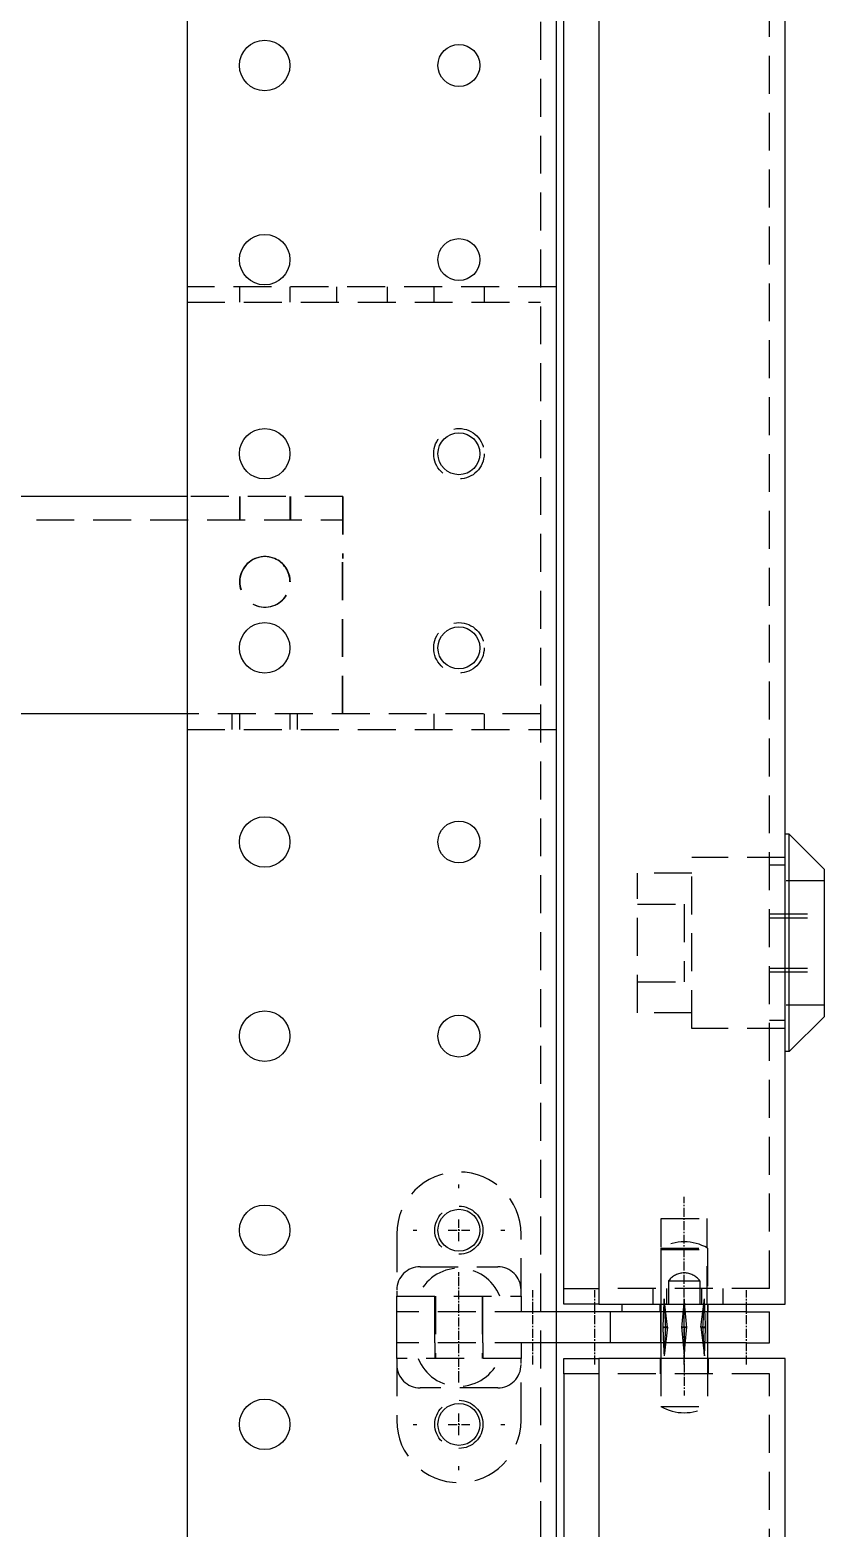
# Model space of a CAD drawing. Header units: millimetres. Extents: x -116965 to 323937, y 291661 to 566926.
# Drawn here: x -12730.7 to -12664.3, y 326462.5 to 326587.9 of the extents above; entities that cross this region are included whole.
import ezdxf

# ---------------------------------------------------------------- set-up
doc = ezdxf.new("R2010")
doc.units = ezdxf.units.MM
doc.linetypes.add('AXES2', pattern=[1.125, 0.75, -0.125, 0.125, -0.125])
doc.linetypes.add('HIDDEN2', pattern=[4.7625, 3.175, -1.5875])
doc.layers.add('ALPHA', color=255, linetype='Continuous')
doc.layers.add('AXE', color=80, linetype='AXES2')
doc.layers.add('Pointille_Court', color=40, linetype='HIDDEN2', lineweight=25)

msp = doc.modelspace()

# ---------------------------------------------------------------- linework, layer by layer
at = {"layer": 'ALPHA'}
for p, q in [((-12717.587828, 326674.33332), (-12717.587828, 326024.33332)), ((-12686.712828, 326674.33332), (-12686.712828, 326024.33332)), ((-12683.137828, 326606.73332), (-12683.137828, 326481.28332)), ((-12667.537828, 326481.28332), (-12667.537828, 326606.73332)), ((-12686.062828, 326482.58332), (-12686.062828, 326605.43332)), ((-12717.587828, 326548.88332), (-12738.355328, 326548.88332)), ((-12717.587828, 326530.68332), (-13045.837828, 326530.68332)), ((-12667.212828, 326520.60832), (-12667.537828, 326520.60832)), ((-12664.287828, 326517.68332), (-12667.212828, 326520.60832)), ((-12667.212828, 326502.429887), (-12667.212828, 326520.60832)), ((-12664.287828, 326517.68332), (-12664.287828, 326505.347955)), ((-12664.287828, 326505.33332), (-12667.212828, 326502.40832)), ((-12664.287828, 326505.347955), (-12664.287828, 326505.33332)), ((-12667.212828, 326502.40832), (-12667.537828, 326502.40832)), ((-12667.212828, 326502.40832), (-12667.212828, 326502.429887)), ((-12686.062828, 326481.28332), (-12686.062828, 326482.58332)), ((-12686.062828, 326482.58332), (-12683.137828, 326482.58332)), ((-12683.137828, 326481.28332), (-12686.062828, 326481.28332)), ((-12683.137828, 326481.28332), (-12667.537828, 326481.28332)), ((-12681.187828, 326480.63332), (-12681.187828, 326481.28332)), ((-12670.787828, 326480.63332), (-12670.787828, 326481.28332)), ((-12682.162828, 326480.63332), (-12686.712828, 326480.63332)), ((-12682.162828, 326478.03332), (-12682.162828, 326480.63332)), ((-12670.787828, 326480.63332), (-12682.162828, 326480.63332)), ((-12670.787828, 326480.63332), (-12668.837828, 326480.63332)), ((-12668.837828, 326478.03332), (-12668.837828, 326480.63332)), ((-12682.162828, 326478.03332), (-12686.712828, 326478.03332)), ((-12670.787828, 326478.03332), (-12682.162828, 326478.03332)), ((-12677.937828, 326478.03332), (-12677.937828, 326476.73332)), ((-12674.037828, 326478.03332), (-12674.037828, 326476.73332)), ((-12670.787828, 326478.03332), (-12668.837828, 326478.03332)), ((-12686.062828, 326475.43332), (-12686.062828, 326476.73332)), ((-12686.062828, 326476.73332), (-12683.137828, 326476.73332)), ((-12667.537828, 326476.73332), (-12683.137828, 326476.73332)), ((-12683.137828, 326476.73332), (-12683.137828, 326091.28332)), ((-12667.537828, 326091.28332), (-12667.537828, 326476.73332)), ((-12686.062828, 326475.43332), (-12686.062828, 326415.95832)), ((-12683.137828, 326475.43332), (-12686.062828, 326475.43332))]:
    msp.add_line(p, q, dxfattribs=at)
for centre, radius in [((-12711.087828, 326584.95832), 2.1125), ((-12694.837828, 326584.95832), 1.755), ((-12711.087828, 326568.70832), 2.1125), ((-12694.837828, 326568.70832), 1.755), ((-12711.087828, 326552.45832), 2.1125), ((-12694.837828, 326552.45832), 1.755), ((-12711.087828, 326536.20832), 2.1125), ((-12694.837828, 326536.20832), 1.755), ((-12711.087828, 326519.95832), 2.1125), ((-12694.837828, 326519.95832), 1.755), ((-12711.087828, 326503.70832), 2.1125), ((-12694.837828, 326503.70832), 1.755), ((-12711.087828, 326487.45832), 2.1125), ((-12694.837828, 326487.45832), 1.755), ((-12711.087828, 326471.20832), 2.1125), ((-12694.837828, 326471.20832), 1.755)]:
    msp.add_circle(centre, radius, dxfattribs=at)
for major_axis, ratio, start_param, end_param in [((0.162431, 24.917985), 0.0779847629, 2.1257914248, 2.1777898095), ((-1.765627, -24.917919), 0.0332164699, 5.2692293627, 5.3212277474), ((1.765627, -24.917919), 0.0332164699, 0.9619575598, 1.0139559445), ((-0.162431, 24.917985), 0.0779847629, 4.1053954977, 4.1573938823)]:
    msp.add_ellipse((-12675.987828, 326491.152815), major_axis=major_axis, ratio=ratio, start_param=start_param, end_param=end_param, dxfattribs=at)
at = {"layer": 'AXE'}
for p, q in [((-12694.837828, 326490.96832), (-12694.837828, 326491.29332)), ((-12675.987828, 326476.21332), (-12675.987828, 326490.25332)), ((-12698.672828, 326487.45832), (-12698.347828, 326487.45832)), ((-12695.747828, 326487.45832), (-12693.927828, 326487.45832)), ((-12694.837828, 326486.54832), (-12694.837828, 326488.36832)), ((-12691.327828, 326487.45832), (-12691.002828, 326487.45832)), ((-12694.837828, 326483.62332), (-12694.837828, 326483.94832)), ((-12694.837828, 326474.91332), (-12694.837828, 326483.75332)), ((-12688.662828, 326476.21332), (-12688.662828, 326482.45332)), ((-12683.462828, 326476.21332), (-12683.462828, 326482.45332)), ((-12670.787828, 326476.21332), (-12670.787828, 326482.45332)), ((-12675.987828, 326478.55332), (-12675.987828, 326473.61332)), ((-12694.837828, 326474.71832), (-12694.837828, 326475.04332)), ((-12698.672828, 326471.20832), (-12698.347828, 326471.20832)), ((-12695.747828, 326471.20832), (-12693.927828, 326471.20832)), ((-12694.837828, 326470.29832), (-12694.837828, 326472.11832)), ((-12691.327828, 326471.20832), (-12691.002828, 326471.20832)), ((-12694.837828, 326467.37332), (-12694.837828, 326467.69832))]:
    msp.add_line(p, q, dxfattribs=at)
at = {"layer": 'Pointille_Court'}
for p, q in [((-12688.012828, 326674.33332), (-12688.012828, 326024.33332)), ((-12668.837828, 326482.58332), (-12668.837828, 326605.43332)), ((-12686.712828, 326566.43332), (-12717.587828, 326566.43332)), ((-12713.200328, 326566.43332), (-12713.200328, 326565.13332)), ((-12708.975328, 326566.43332), (-12708.975328, 326565.13332)), ((-12705.075328, 326566.43332), (-12705.075328, 326565.13332)), ((-12700.850328, 326566.43332), (-12700.850328, 326565.13332)), ((-12696.950328, 326566.43332), (-12696.950328, 326565.13332)), ((-12692.725328, 326566.43332), (-12692.725328, 326565.13332)), ((-12717.587828, 326565.13332), (-12688.012828, 326565.13332)), ((-12704.555328, 326548.88332), (-12717.587828, 326548.88332)), ((-12713.200328, 326548.88332), (-12713.200328, 326546.93332)), ((-12713.167828, 326548.88332), (-12713.167828, 326546.93332)), ((-12708.975328, 326548.88332), (-12708.975328, 326546.93332)), ((-12708.942828, 326548.88332), (-12708.942828, 326546.93332)), ((-12704.587828, 326548.88332), (-12704.587828, 326543.68332)), ((-12704.555328, 326548.88332), (-12704.555328, 326543.68332)), ((-13058.805328, 326546.93332), (-12704.555328, 326546.93332)), ((-12704.587828, 326530.68332), (-12704.587828, 326543.68332)), ((-12704.555328, 326530.68332), (-12704.555328, 326543.68332)), ((-12688.012828, 326530.68332), (-12717.587828, 326530.68332)), ((-12713.817828, 326529.38332), (-12713.817828, 326530.68332)), ((-12713.200328, 326530.68332), (-12713.200328, 326529.38332)), ((-12708.975328, 326530.68332), (-12708.975328, 326529.38332)), ((-12708.357828, 326529.38332), (-12708.357828, 326530.68332)), ((-12696.950328, 326530.68332), (-12696.950328, 326529.38332)), ((-12692.725328, 326530.68332), (-12692.725328, 326529.38332)), ((-12717.587828, 326529.38332), (-12686.712828, 326529.38332)), ((-12667.537828, 326518.65832), (-12675.337828, 326518.65832)), ((-12675.337828, 326504.375266), (-12675.337828, 326518.65832)), ((-12675.337828, 326517.35832), (-12679.887828, 326517.35832)), ((-12679.887828, 326505.672185), (-12679.887828, 326517.35832)), ((-12667.537828, 326518.00832), (-12668.837828, 326518.00832)), ((-12664.287828, 326516.70832), (-12668.837828, 326516.70832)), ((-12679.887828, 326514.75832), (-12675.987828, 326514.75832)), ((-12675.987828, 326514.75832), (-12675.987828, 326508.266022)), ((-12668.837828, 326513.934465), (-12664.287828, 326513.934465)), ((-12668.837828, 326513.621391), (-12664.287828, 326513.621391)), ((-12668.837828, 326509.395248), (-12664.287828, 326509.395248)), ((-12668.837828, 326509.082175), (-12664.287828, 326509.082175)), ((-12679.887828, 326508.25832), (-12675.987828, 326508.25832)), ((-12675.987828, 326508.266022), (-12675.987828, 326508.25832)), ((-12664.287828, 326506.30832), (-12668.837828, 326506.30832)), ((-12679.887828, 326505.65832), (-12679.887828, 326505.672185)), ((-12675.337828, 326505.65832), (-12679.887828, 326505.65832)), ((-12667.537828, 326505.00832), (-12668.837828, 326505.00832)), ((-12675.337828, 326504.35832), (-12675.337828, 326504.375266)), ((-12667.537828, 326504.35832), (-12675.337828, 326504.35832)), ((-12677.905313, 326481.28332), (-12677.905313, 326488.43332)), ((-12677.905313, 326488.43332), (-12674.070313, 326488.43332)), ((-12674.070313, 326481.28332), (-12674.070313, 326488.43332)), ((-12700.037828, 326487.13332), (-12700.037828, 326481.93332)), ((-12689.637828, 326481.93332), (-12689.637828, 326487.13332)), ((-12677.937828, 326485.96332), (-12677.937828, 326478.03332)), ((-12677.937828, 326485.96332), (-12674.037828, 326485.96332)), ((-12674.037828, 326485.96332), (-12674.037828, 326478.03332)), ((-12677.905313, 326485.83332), (-12674.070313, 326485.83332)), ((-12698.087828, 326484.40332), (-12691.587828, 326484.40332)), ((-12668.837828, 326482.58332), (-12683.137828, 326482.58332)), ((-12678.587828, 326481.28332), (-12678.587828, 326482.58332)), ((-12677.450328, 326481.28332), (-12677.450328, 326482.58332)), ((-12677.287828, 326483.23332), (-12677.287828, 326481.28332)), ((-12677.287828, 326483.23332), (-12674.687828, 326483.23332)), ((-12674.687828, 326483.23332), (-12674.687828, 326481.28332)), ((-12674.525328, 326481.28332), (-12674.525328, 326482.58332)), ((-12672.737828, 326481.28332), (-12672.737828, 326482.58332)), ((-12700.037828, 326481.93332), (-12689.637828, 326481.93332)), ((-12700.037828, 326480.63332), (-12700.037828, 326481.93332)), ((-12696.852828, 326480.63332), (-12696.852828, 326481.93332)), ((-12696.787828, 326481.93332), (-12696.787828, 326476.73332)), ((-12692.887828, 326481.93332), (-12692.887828, 326476.73332)), ((-12692.822828, 326480.63332), (-12692.822828, 326481.93332)), ((-12689.637828, 326481.93332), (-12689.637828, 326480.63332)), ((-12678.002828, 326480.63332), (-12678.002828, 326481.28332)), ((-12677.393193, 326479.33332), (-12677.676577, 326481.716653)), ((-12675.987828, 326479.33332), (-12675.987828, 326481.716653)), ((-12674.582462, 326479.33332), (-12674.299078, 326481.716653)), ((-12673.972828, 326480.63332), (-12673.972828, 326481.28332)), ((-12700.037828, 326478.03332), (-12700.037828, 326480.63332)), ((-12688.662828, 326480.63332), (-12700.037828, 326480.63332)), ((-12696.852828, 326478.03332), (-12696.852828, 326480.63332)), ((-12692.822828, 326478.03332), (-12692.822828, 326480.63332)), ((-12686.712828, 326480.63332), (-12688.662828, 326480.63332)), ((-12677.937828, 326478.03332), (-12677.937828, 326480.63332)), ((-12674.037828, 326478.03332), (-12674.037828, 326480.63332)), ((-12677.393193, 326479.33332), (-12677.776714, 326479.376501)), ((-12677.776714, 326479.290138), (-12677.393193, 326479.33332)), ((-12677.775183, 326479.33332), (-12677.556706, 326479.33332)), ((-12677.393193, 326479.33332), (-12677.77364, 326479.37662)), ((-12677.393193, 326479.33332), (-12677.77364, 326479.29002)), ((-12677.393193, 326479.33332), (-12677.676577, 326476.949987)), ((-12677.55899, 326479.37662), (-12677.393193, 326479.33332)), ((-12677.55899, 326479.29002), (-12677.393193, 326479.33332)), ((-12677.393193, 326479.33332), (-12677.556706, 326479.33332)), ((-12677.554424, 326479.376501), (-12677.393193, 326479.33332)), ((-12677.393193, 326479.33332), (-12677.554424, 326479.290138)), ((-12676.210118, 326479.376501), (-12675.987828, 326479.33332)), ((-12675.987828, 326479.33332), (-12676.210118, 326479.290138)), ((-12675.987828, 326479.33332), (-12676.206306, 326479.33332)), ((-12676.202478, 326479.37662), (-12675.987828, 326479.33332)), ((-12676.202478, 326479.29002), (-12675.987828, 326479.33332)), ((-12675.987828, 326479.33332), (-12675.773177, 326479.37662)), ((-12675.987828, 326479.33332), (-12675.765538, 326479.376501)), ((-12675.987828, 326479.33332), (-12675.987828, 326476.949987)), ((-12675.76935, 326479.33332), (-12675.987828, 326479.33332)), ((-12675.765538, 326479.290138), (-12675.987828, 326479.33332)), ((-12675.987828, 326479.33332), (-12675.773177, 326479.29002)), ((-12674.582462, 326479.33332), (-12674.416666, 326479.37662)), ((-12674.202015, 326479.37662), (-12674.582462, 326479.33332)), ((-12674.198942, 326479.376501), (-12674.582462, 326479.33332)), ((-12674.582462, 326479.33332), (-12674.421232, 326479.376501)), ((-12674.582462, 326479.33332), (-12674.299078, 326476.949987)), ((-12674.41895, 326479.33332), (-12674.582462, 326479.33332)), ((-12674.202015, 326479.29002), (-12674.582462, 326479.33332)), ((-12674.582462, 326479.33332), (-12674.198942, 326479.290138)), ((-12674.421232, 326479.290138), (-12674.582462, 326479.33332)), ((-12674.582462, 326479.33332), (-12674.416666, 326479.29002)), ((-12674.41895, 326479.33332), (-12674.200472, 326479.33332)), ((-12688.662828, 326478.03332), (-12700.037828, 326478.03332)), ((-12700.037828, 326476.73332), (-12700.037828, 326478.03332)), ((-12696.852828, 326478.03332), (-12696.852828, 326476.73332)), ((-12692.822828, 326478.03332), (-12692.822828, 326476.73332)), ((-12689.637828, 326478.03332), (-12689.637828, 326476.73332)), ((-12686.712828, 326478.03332), (-12688.662828, 326478.03332)), ((-12700.037828, 326476.73332), (-12700.037828, 326471.53332)), ((-12689.637828, 326476.73332), (-12700.037828, 326476.73332)), ((-12689.637828, 326471.53332), (-12689.637828, 326476.73332)), ((-12678.002828, 326476.73332), (-12678.002828, 326475.43332)), ((-12677.937828, 326476.73332), (-12677.937828, 326472.70332)), ((-12674.037828, 326476.73332), (-12674.037828, 326472.70332)), ((-12673.972828, 326476.73332), (-12673.972828, 326475.43332)), ((-12668.837828, 326475.43332), (-12683.137828, 326475.43332)), ((-12668.837828, 326092.58332), (-12668.837828, 326475.43332)), ((-12691.587828, 326474.26332), (-12698.087828, 326474.26332)), ((-12677.937828, 326472.70332), (-12674.037828, 326472.70332))]:
    msp.add_line(p, q, dxfattribs=at)
for centre, radius in [((-12694.837828, 326552.45832), 2.1125), ((-12694.837828, 326536.20832), 2.1125), ((-12694.837828, 326487.45832), 2.015), ((-12694.837828, 326471.20832), 2.015)]:
    msp.add_circle(centre, radius, dxfattribs=at)
for centre, radius, start, end in [((-12711.087828, 326541.73332), 2.1125, 112.61986495, 0), ((-12711.055328, 326541.73332), 2.1125, 112.61986495, 0), ((-12711.087828, 326541.73332), 2.1125, 67.38013505, 112.61986495), ((-12711.055328, 326541.73332), 2.1125, 67.38013505, 112.61986495), ((-12711.087828, 326541.73332), 2.1125, 0, 67.38013505), ((-12711.055328, 326541.73332), 2.1125, 0, 67.38013505), ((-12694.837828, 326487.13332), 5.2, 0, 180), ((-12675.987828, 326482.56707), 3.91625, 60.13716564, 119.86283436), ((-12698.087828, 326482.45332), 1.95, 90, 180), ((-12694.837828, 326480.615039), 3.658281, 21.12202138, 158.87797862), ((-12691.587828, 326482.45332), 1.95, 0, 90), ((-12675.987828, 326482.25832), 1.625, 36.86989764, 143.13010236), ((-12698.087828, 326476.21332), 1.95, 180, 270), ((-12694.837828, 326478.051601), 3.658281, 201.12202138, 338.87797862), ((-12691.587828, 326476.21332), 1.95, 270, 0), ((-12675.987828, 326476.09957), 3.91625, 240.13716564, 299.86283436), ((-12694.837828, 326471.53332), 5.2, 180, 0)]:
    msp.add_arc(centre, radius, start, end, dxfattribs=at)
for centre, major_axis, ratio, start_param, end_param in [((-12675.987828, 326467.513825), (0.162431, -24.917985), 0.0779847629, 4.1053954977, 4.2156962226), ((-12675.987828, 326467.513825), (-1.765627, 24.917919), 0.0332164699, 0.9619575598, 1.0722582847), ((-12675.987828, 326467.513825), (1.605405, 24.917886), 0.0444209743, 0.9671731361, 1.077473861), ((-12675.987828, 326467.513825), (-1.605405, 24.917886), 0.0444209743, 5.2057114462, 5.3160121711), ((-12675.987828, 326467.513825), (1.765627, 24.917919), 0.0332164699, 5.2109270225, 5.3212277474), ((-12675.987828, 326467.513825), (-0.162431, -24.917985), 0.0779847629, 2.0674890846, 2.1777898095), ((-12675.987828, 326479.110518), (-1.949936, 0.232934), 0.0676868882, 5.8779727804, 5.8819151496), ((-12675.987828, 326491.152815), (0.162431, 24.917985), 0.0779847629, 2.0635467155, 2.0655141579), ((-12675.987828, 326467.513825), (0.162431, -24.917985), 0.0779847629, 4.2176711493, 4.2196385917), ((-12675.987828, 326479.556122), (1.949936, 0.232934), 0.0676868882, 3.5428628112, 3.5468051803), ((-12675.987828, 326491.152815), (0.162431, 24.917985), 0.0779847629, 2.0674890846, 2.1257914248), ((-12675.987828, 326491.152815), (-1.765627, -24.917919), 0.0332164699, 5.2109270225, 5.2692293627), ((-12675.987828, 326479.110518), (-1.949936, 0.232934), 0.0676868882, 5.6534289616, 5.6573713307), ((-12675.987828, 326479.556122), (1.949936, 0.232934), 0.0676868882, 3.7674066301, 3.7713489992), ((-12675.987828, 326491.152815), (-1.765627, -24.917919), 0.0332164699, 5.2069846534, 5.2089520958), ((-12675.987828, 326467.513825), (-1.765627, 24.917919), 0.0332164699, 1.0742332114, 1.0762006538), ((-12675.987828, 326479.110518), (-1.95, 0), 0.1372965938, 4.8226897053, 4.8266320744), ((-12675.987828, 326491.152815), (1.605405, -24.917886), 0.0444209743, 5.2017690771, 5.2037365195), ((-12675.987828, 326467.513825), (1.605405, 24.917886), 0.0444209743, 1.0794487877, 1.0814162301), ((-12675.987828, 326479.556122), (1.95, 0), 0.1372965938, 4.5981458864, 4.6020882555), ((-12675.987828, 326491.152815), (1.605405, -24.917886), 0.0444209743, 5.2057114462, 5.3160121711), ((-12675.987828, 326491.152815), (-1.605405, -24.917886), 0.0444209743, 0.9671731361, 1.077473861), ((-12675.987828, 326479.110518), (-1.95, 0), 0.1372965938, 4.5981458864, 4.6020882555), ((-12675.987828, 326479.556122), (1.95, 0), 0.1372965938, 4.8226897053, 4.8266320744), ((-12675.987828, 326491.152815), (-1.605405, -24.917886), 0.0444209743, 1.0794487877, 1.0814162301), ((-12675.987828, 326467.513825), (-1.605405, 24.917886), 0.0444209743, 5.2017690771, 5.2037365195), ((-12675.987828, 326479.110518), (-1.949936, -0.232934), 0.0676868882, 3.7674066301, 3.7713489992), ((-12675.987828, 326491.152815), (1.765627, -24.917919), 0.0332164699, 1.0742332114, 1.0762006538), ((-12675.987828, 326467.513825), (1.765627, 24.917919), 0.0332164699, 5.2069846534, 5.2089520958), ((-12675.987828, 326479.556122), (1.949936, -0.232934), 0.0676868882, 5.6534289616, 5.6573713307), ((-12675.987828, 326491.152815), (1.765627, -24.917919), 0.0332164699, 1.0139559445, 1.0722582847), ((-12675.987828, 326491.152815), (-0.162431, 24.917985), 0.0779847629, 4.1573938823, 4.2156962226), ((-12675.987828, 326479.110518), (-1.949936, -0.232934), 0.0676868882, 3.5428628112, 3.5468051803), ((-12675.987828, 326479.556122), (1.949936, -0.232934), 0.0676868882, 5.8779727804, 5.8819151496), ((-12675.987828, 326491.152815), (-0.162431, 24.917985), 0.0779847629, 4.2176711493, 4.2196385917), ((-12675.987828, 326467.513825), (-0.162431, -24.917985), 0.0779847629, 2.0635467155, 2.0655141579)]:
    msp.add_ellipse(centre, major_axis=major_axis, ratio=ratio, start_param=start_param, end_param=end_param, dxfattribs=at)

doc.saveas('drawing.dxf')
